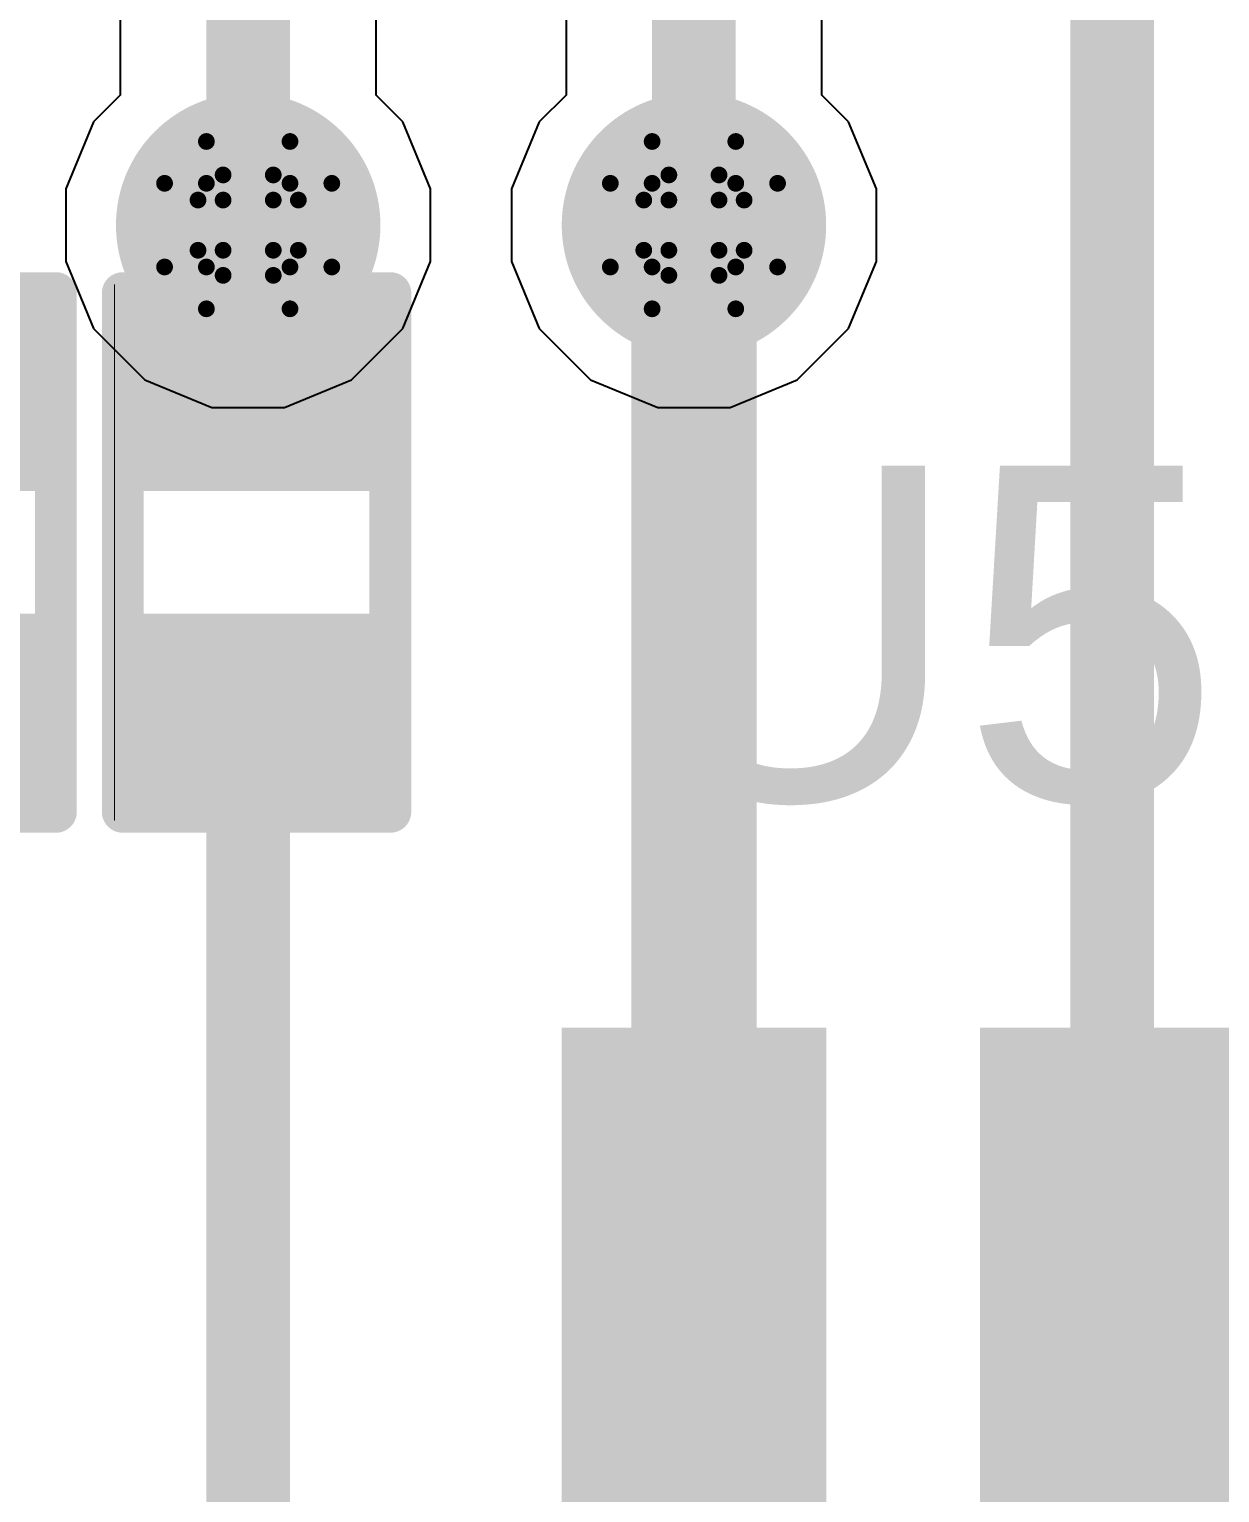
# Model space of a CAD drawing. Header units: inches. Extents: x -5 to 5258, y -4 to 5281.
# Drawn here: x 53.769 to 57.385, y 26.263 to 30.706 of the extents above; entities that cross this region are included whole.
import ezdxf

# ---------------------------------------------------------------- set-up
doc = ezdxf.new("R2010")
doc.units = ezdxf.units.IN
for name, color, linetype in [('Bottom Layer', 5, 'Continuous'), ('Bottom Solder', 6, 'Continuous'), ('Drill Drawing', 1, 'Continuous'), ('Top Layer', 1, 'Continuous'), ('Top Overlay', 2, 'Continuous'), ('Top Paste', 8, 'Continuous'), ('Top Solder', 216, 'Continuous'), ('Via Holes', 16, 'Continuous')]:
    doc.layers.add(name, color=color, linetype=linetype)
doc.styles.add('Arial', font='', dxfattribs={"height": 0.2})
doc.styles.get('Arial').set_extended_font_data('Arial')

# ---------------------------------------------------------------- blocks, each defined once
blk = doc.blocks.new('SOIC_8_0_154___3_90___W______10')
at = {"layer": 'Top Layer'}
for points in [[(-3.474999399999999, -0.9349994), (-3.474999399999999, -0.3350006000000001), (-1.92499996, -0.3350005999999998), (-1.92499996, -0.9349993999999998)], [(-3.474999399999999, -2.2049994), (-3.474999399999999, -1.6050006), (-1.92499996, -1.6050006), (-1.92499996, -2.2049994)]]:
    blk.add_hatch(color=1, dxfattribs=at).paths.add_polyline_path(points)
at = {"layer": 'Top Paste'}
for points in [[(-3.474999399999999, -0.9349994), (-3.474999399999999, -0.3350006000000001), (-1.92499996, -0.3350005999999998), (-1.92499996, -0.9349993999999998)], [(-3.474999399999999, -2.2049994), (-3.474999399999999, -1.6050006), (-1.92499996, -1.6050006), (-1.92499996, -2.2049994)]]:
    blk.add_hatch(color=8, dxfattribs=at).paths.add_polyline_path(points)
at = {"layer": 'Top Solder'}
for points in [[(-3.5765994, -1.0365994), (-3.5765994, -0.2334006000000002), (-1.82339996, -0.2334005999999998), (-1.82339996, -1.0365994)], [(-3.5765994, -2.3065994), (-3.5765994, -1.5034006), (-1.82339996, -1.5034006), (-1.82339996, -2.3065994)]]:
    blk.add_hatch(color=216, dxfattribs=at).paths.add_polyline_path(points)
blk = doc.blocks.new('R___0402_81')
at = {"layer": 'Top Layer'}
for points in [[(-0.6985, -0.3175), (-0.6985, 0.3174999999999999), (-0.2413000000000001, 0.3175), (-0.2412999999999999, -0.3174999999999999)], [(0.2413025400000001, -0.3175), (0.2413025399999999, 0.3174999999999999), (0.6985025399999999, 0.3175), (0.6985025399999999, -0.3174999999999999)]]:
    blk.add_hatch(color=1, dxfattribs=at).paths.add_polyline_path(points)
at = {"layer": 'Top Paste'}
for points in [[(-0.6985, -0.3175), (-0.6985, 0.3174999999999999), (-0.2413000000000001, 0.3175), (-0.2412999999999999, -0.3174999999999999)], [(0.2413025400000001, -0.3175), (0.2413025399999999, 0.3174999999999999), (0.6985025399999999, 0.3175), (0.6985025399999999, -0.3174999999999999)]]:
    blk.add_hatch(color=8, dxfattribs=at).paths.add_polyline_path(points)
at = {"layer": 'Top Solder'}
for points in [[(-0.75350116, -0.3725011600000001), (-0.75350116, 0.3725011599999999), (-0.18629884, 0.3725011600000001), (-0.1862988399999999, -0.3725011599999999)], [(0.1863013800000001, -0.3725011600000001), (0.1863013799999999, 0.3725011599999999), (0.7535037, 0.3725011600000001), (0.7535037, -0.3725011599999999)]]:
    blk.add_hatch(color=216, dxfattribs=at).paths.add_polyline_path(points)
at = {"layer": 'Top Overlay'}
for points in [[(0.7874, 0.4064, 0.127, 0.127, 0), (-0.7874, 0.4064, 0.127, 0.127, 0)], [(-0.7874, -0.4064, 0.127, 0.127, 0), (-0.7874, 0.4064, 0.127, 0.127, 0)], [(0.7874, -0.4064, 0.127, 0.127, 0), (0.7874, 0.4064, 0.127, 0.127, 0)], [(0.7874, -0.4064, 0.127, 0.127, 0), (-0.7874, -0.4064, 0.127, 0.127, 0)], [(0.8128, -0.4318, 0.0032258, 0.0032258, 0), (-0.8127974599999999, -0.4318, 0.0032258, 0.0032258, 0)]]:
    blk.add_lwpolyline(points, format="xyseb", dxfattribs=at)
for points in [[(-0.8191499999999999, 0.4064, 0.0635, 0.0635, 1), (-0.7556499999999999, 0.4064, 0.0635, 0.0635, 1)], [(-0.8191499999999999, 0.4064, 0.0635, 0.0635, 1), (-0.7556499999999999, 0.4064, 0.0635, 0.0635, 1)], [(0.7556499999999999, 0.4064, 0.0635, 0.0635, 1), (0.8191499999999999, 0.4064, 0.0635, 0.0635, 1)], [(0.7556499999999999, 0.4064, 0.0635, 0.0635, 1), (0.8191499999999999, 0.4064, 0.0635, 0.0635, 1)], [(-0.8191499999999999, -0.4064, 0.0635, 0.0635, 1), (-0.7556499999999999, -0.4064, 0.0635, 0.0635, 1)], [(-0.8191499999999999, -0.4064, 0.0635, 0.0635, 1), (-0.7556499999999999, -0.4064, 0.0635, 0.0635, 1)], [(0.7556499999999999, -0.4064, 0.0635, 0.0635, 1), (0.8191499999999999, -0.4064, 0.0635, 0.0635, 1)], [(0.7556499999999999, -0.4064, 0.0635, 0.0635, 1), (0.8191499999999999, -0.4064, 0.0635, 0.0635, 1)], [(-0.8136026399999999, -0.4318, 0.0016129, 0.0016129, 1), (-0.81199228, -0.4318, 0.0016129, 0.0016129, 1)], [(0.8119948199999999, -0.4318, 0.0016129, 0.0016129, 1), (0.81360518, -0.4318, 0.0016129, 0.0016129, 1)]]:
    blk.add_lwpolyline(points, format="xyseb", close=True, dxfattribs=at)
blk = doc.blocks.new('R___0402_82')
at = {"layer": 'Top Layer'}
for points in [[(-0.6985, -0.3175), (-0.6985, 0.3174999999999999), (-0.2413000000000001, 0.3175), (-0.2412999999999999, -0.3174999999999999)], [(0.2413000000000001, -0.3175), (0.2412999999999999, 0.3174999999999999), (0.6985, 0.3175), (0.6985, -0.3174999999999999)]]:
    blk.add_hatch(color=1, dxfattribs=at).paths.add_polyline_path(points)
at = {"layer": 'Top Paste'}
for points in [[(-0.6985, -0.3175), (-0.6985, 0.3174999999999999), (-0.2413000000000001, 0.3175), (-0.2412999999999999, -0.3174999999999999)], [(0.2413000000000001, -0.3175), (0.2412999999999999, 0.3174999999999999), (0.6985, 0.3175), (0.6985, -0.3174999999999999)]]:
    blk.add_hatch(color=8, dxfattribs=at).paths.add_polyline_path(points)
at = {"layer": 'Top Solder'}
for points in [[(-0.75350116, -0.3725011600000001), (-0.75350116, 0.3725011599999999), (-0.18629884, 0.3725011600000001), (-0.1862988399999999, -0.3725011599999999)], [(0.18629884, -0.3725011600000001), (0.1862988399999999, 0.3725011599999999), (0.75350116, 0.3725011600000001), (0.75350116, -0.3725011599999999)]]:
    blk.add_hatch(color=216, dxfattribs=at).paths.add_polyline_path(points)
at = {"layer": 'Top Overlay'}
for points in [[(-0.7874, -0.4064, 0.127, 0.127, 0), (-0.7874, 0.4064, 0.127, 0.127, 0)], [(0.7874, 0.4064, 0.127, 0.127, 0), (-0.7874, 0.4064, 0.127, 0.127, 0)], [(0.7874, -0.4064, 0.127, 0.127, 0), (0.7874, 0.4064, 0.127, 0.127, 0)], [(0.7874, -0.4064, 0.127, 0.127, 0), (-0.7874, -0.4064, 0.127, 0.127, 0)], [(0.8128, -0.4318, 0.0032258, 0.0032258, 0), (-0.8127974599999999, -0.4318, 0.0032258, 0.0032258, 0)]]:
    blk.add_lwpolyline(points, format="xyseb", dxfattribs=at)
for points in [[(-0.8191499999999999, 0.4064, 0.0635, 0.0635, 1), (-0.7556499999999999, 0.4064, 0.0635, 0.0635, 1)], [(-0.8191499999999999, 0.4064, 0.0635, 0.0635, 1), (-0.7556499999999999, 0.4064, 0.0635, 0.0635, 1)], [(0.7556499999999999, 0.4064, 0.0635, 0.0635, 1), (0.8191499999999999, 0.4064, 0.0635, 0.0635, 1)], [(0.7556499999999999, 0.4064, 0.0635, 0.0635, 1), (0.8191499999999999, 0.4064, 0.0635, 0.0635, 1)], [(-0.8191499999999999, -0.4064, 0.0635, 0.0635, 1), (-0.7556499999999999, -0.4064, 0.0635, 0.0635, 1)], [(-0.8191499999999999, -0.4064, 0.0635, 0.0635, 1), (-0.7556499999999999, -0.4064, 0.0635, 0.0635, 1)], [(0.7556499999999999, -0.4064, 0.0635, 0.0635, 1), (0.8191499999999999, -0.4064, 0.0635, 0.0635, 1)], [(0.7556499999999999, -0.4064, 0.0635, 0.0635, 1), (0.8191499999999999, -0.4064, 0.0635, 0.0635, 1)], [(-0.8136026399999999, -0.4318, 0.0016129, 0.0016129, 1), (-0.81199228, -0.4318, 0.0016129, 0.0016129, 1)], [(0.8119948199999999, -0.4318, 0.0016129, 0.0016129, 1), (0.81360518, -0.4318, 0.0016129, 0.0016129, 1)]]:
    blk.add_lwpolyline(points, format="xyseb", close=True, dxfattribs=at)

msp = doc.modelspace()

# ---------------------------------------------------------------- hatches: boundary and pattern name
at = {"layer": 'Bottom Layer'}
h = msp.add_hatch(color=5, dxfattribs=at)
edge = h.paths.add_edge_path()
edge.add_arc((54.43424723999999, 30.1109126), 0.2999994, 0, 360)
h = msp.add_hatch(color=5, dxfattribs=at)
edge = h.paths.add_edge_path()
edge.add_arc((55.7881536, 30.1109126), 0.2999994, 0, 360)
at = {"layer": 'Bottom Solder'}
h = msp.add_hatch(color=6, dxfattribs=at)
edge = h.paths.add_edge_path()
edge.add_arc((54.43424723999999, 30.1109126), 0.4015993999999999, 0, 360)
h = msp.add_hatch(color=6, dxfattribs=at)
edge = h.paths.add_edge_path()
edge.add_arc((55.7881536, 30.1109126), 0.4015993999999999, 0, 360)
at = {"layer": 'Top Layer'}
h = msp.add_hatch(color=1, dxfattribs=at)
edge = h.paths.add_edge_path()
edge.add_arc((54.43424723999999, 30.1109126), 0.2999994, 0, 360)
h = msp.add_hatch(color=1, dxfattribs=at)
edge = h.paths.add_edge_path()
edge.add_arc((55.7881536, 30.1109126), 0.2999994, 0, 360)
at = {"layer": 'Top Solder'}
h = msp.add_hatch(color=216, dxfattribs=at)
edge = h.paths.add_edge_path()
edge.add_arc((54.43424723999999, 30.1109126), 0.4015993999999999, 0, 360)
h = msp.add_hatch(color=216, dxfattribs=at)
edge = h.paths.add_edge_path()
edge.add_arc((55.7881536, 30.1109126), 0.4015993999999999, 0, 360)
at = {"layer": 'Via Holes'}
h = msp.add_hatch(color=7, dxfattribs=at)
edge = h.paths.add_edge_path()
edge.add_arc((54.43424723999999, 30.1109126), 0.1499997, 0, 360)
h = msp.add_hatch(color=7, dxfattribs=at)
edge = h.paths.add_edge_path()
edge.add_arc((55.7881536, 30.1109126), 0.1499997, 0, 360)

# ---------------------------------------------------------------- linework, layer by layer
at = {"layer": 'Bottom Layer'}
for p, q in [((56.17661866, 30.5059207), (56.17661866, 34.79283617999999)), ((55.39968854, 34.63192972), (55.39968854, 30.5059207)), ((54.82272246, 30.50591054), (54.82272246, 34.2929591)), ((54.04579234, 34.13205009999999), (54.04579234, 30.50593086)), ((54.04579234, 30.50593086), (53.96458853999999, 30.42472706)), ((54.90390594, 30.42472706), (54.82272246, 30.50591054)), ((55.39968854, 30.5059207), (55.3184949, 30.42472706)), ((56.2578123, 30.42472706), (56.17661866, 30.5059207)), ((53.96458853999999, 30.42472706), (53.88024784, 30.22111049999999)), ((54.98824663999999, 30.22111049999999), (54.90390594, 30.42472706)), ((55.3184949, 30.42472706), (55.2341542, 30.22111049999999)), ((56.342153, 30.22111049999999), (56.2578123, 30.42472706)), ((53.88024784, 30.22111049999999), (53.88024784, 30.0007147)), ((54.98824663999999, 30.0007147), (54.98824663999999, 30.22111049999999)), ((55.2341542, 30.22111049999999), (55.2341542, 30.0007147)), ((56.342153, 30.0007147), (56.342153, 30.22111049999999)), ((53.88024784, 30.0007147), (53.96458853999999, 29.79709814)), ((54.90390594, 29.79709814), (54.98824663999999, 30.0007147)), ((55.2341542, 30.0007147), (55.3184949, 29.79709814)), ((56.2578123, 29.79709814), (56.342153, 30.0007147)), ((53.96458853999999, 29.79709814), (54.12043278, 29.6412539)), ((54.74806169999999, 29.6412539), (54.90390594, 29.79709814)), ((55.3184949, 29.79709814), (55.47433914, 29.6412539)), ((56.10196806, 29.6412539), (56.2578123, 29.79709814)), ((54.12043278, 29.6412539), (54.32404933999999, 29.5569132)), ((54.54444514, 29.5569132), (54.74806169999999, 29.6412539)), ((55.47433914, 29.6412539), (55.67795569999999, 29.5569132)), ((55.8983515, 29.5569132), (56.10196806, 29.6412539)), ((54.32404933999999, 29.5569132), (54.54444514, 29.5569132)), ((55.67795569999999, 29.5569132), (55.8983515, 29.5569132))]:
    msp.add_line(p, q, dxfattribs=at)
for points in [[(55.7881536, 30.1109126, 0.254, 0.254, 0), (55.7881536, 34.79283617999999, 0.254, 0.254, 0)], [(54.4342574, 30.1109126, 0.254, 0.254, 0), (54.4342574, 34.2929591, 0.254, 0.254, 0)]]:
    msp.add_lwpolyline(points, format="xyseb", dxfattribs=at)
for points in [[(54.3707574, 30.1109126, 0.127, 0.127, 1), (54.4977574, 30.1109126, 0.127, 0.127, 1)], [(55.7246536, 30.1109126, 0.127, 0.127, 1), (55.8516536, 30.1109126, 0.127, 0.127, 1)]]:
    msp.add_lwpolyline(points, format="xyseb", close=True, dxfattribs=at)
at = {"layer": 'Drill Drawing'}
for points in [[(54.30724724, 30.2379126, 0.0508, 0.0508, 0), (54.30724724, 30.3649126, 0.0508, 0.0508, 0)], [(54.30724724, 30.3649126, 0.0508, 0.0508, 0), (54.56124724, 30.3649126, 0.0508, 0.0508, 0)], [(54.56124724, 30.2379126, 0.0508, 0.0508, 0), (54.56124724, 30.3649126, 0.0508, 0.0508, 0)], [(55.66115360000001, 30.2379126, 0.0508, 0.0508, 0), (55.66115360000001, 30.3649126, 0.0508, 0.0508, 0)], [(55.66115360000001, 30.3649126, 0.0508, 0.0508, 0), (55.9151536, 30.3649126, 0.0508, 0.0508, 0)], [(55.9151536, 30.2379126, 0.0508, 0.0508, 0), (55.9151536, 30.3649126, 0.0508, 0.0508, 0)], [(54.18024724, 29.9839126, 0.0508, 0.0508, 0), (54.18024724, 30.2379126, 0.0508, 0.0508, 0)], [(54.18024724, 30.2379126, 0.0508, 0.0508, 0), (54.30724724, 30.2379126, 0.0508, 0.0508, 0)], [(54.35804724, 30.1871126, 0.0508, 0.0508, 0), (54.35804724, 30.2633126, 0.0508, 0.0508, 0)], [(54.35804724, 30.2633126, 0.0508, 0.0508, 0), (54.51044724, 30.2633126, 0.0508, 0.0508, 0)], [(54.51044724, 30.1871126, 0.0508, 0.0508, 0), (54.51044724, 30.2633126, 0.0508, 0.0508, 0)], [(54.56124724, 30.2379126, 0.0508, 0.0508, 0), (54.68824724, 30.2379126, 0.0508, 0.0508, 0)], [(54.68824724, 29.9839126, 0.0508, 0.0508, 0), (54.68824724, 30.2379126, 0.0508, 0.0508, 0)], [(55.5341536, 29.9839126, 0.0508, 0.0508, 0), (55.5341536, 30.2379126, 0.0508, 0.0508, 0)], [(55.5341536, 30.2379126, 0.0508, 0.0508, 0), (55.66115360000001, 30.2379126, 0.0508, 0.0508, 0)], [(55.71195359999999, 30.1871126, 0.0508, 0.0508, 0), (55.71195359999999, 30.2633126, 0.0508, 0.0508, 0)], [(55.71195359999999, 30.2633126, 0.0508, 0.0508, 0), (55.86435359999999, 30.2633126, 0.0508, 0.0508, 0)], [(55.86435359999999, 30.1871126, 0.0508, 0.0508, 0), (55.86435359999999, 30.2633126, 0.0508, 0.0508, 0)], [(55.9151536, 30.2379126, 0.0508, 0.0508, 0), (56.04215359999999, 30.2379126, 0.0508, 0.0508, 0)], [(56.04215359999999, 29.9839126, 0.0508, 0.0508, 0), (56.04215359999999, 30.2379126, 0.0508, 0.0508, 0)], [(54.28184724, 30.0347126, 0.0508, 0.0508, 0), (54.28184724, 30.1871126, 0.0508, 0.0508, 0)], [(54.28184724, 30.1871126, 0.0508, 0.0508, 0), (54.35804724, 30.1871126, 0.0508, 0.0508, 0)], [(54.51044724, 30.1871126, 0.0508, 0.0508, 0), (54.58664724, 30.1871126, 0.0508, 0.0508, 0)], [(54.58664724, 30.0347126, 0.0508, 0.0508, 0), (54.58664724, 30.1871126, 0.0508, 0.0508, 0)], [(55.63575359999999, 30.0347126, 0.0508, 0.0508, 0), (55.63575359999999, 30.1871126, 0.0508, 0.0508, 0)], [(55.63575359999999, 30.1871126, 0.0508, 0.0508, 0), (55.71195359999999, 30.1871126, 0.0508, 0.0508, 0)], [(55.86435359999999, 30.1871126, 0.0508, 0.0508, 0), (55.94055359999999, 30.1871126, 0.0508, 0.0508, 0)], [(55.94055359999999, 30.0347126, 0.0508, 0.0508, 0), (55.94055359999999, 30.1871126, 0.0508, 0.0508, 0)], [(54.28184724, 30.0347126, 0.0508, 0.0508, 0), (54.35804724, 30.0347126, 0.0508, 0.0508, 0)], [(54.35804724, 29.9585126, 0.0508, 0.0508, 0), (54.35804724, 30.0347126, 0.0508, 0.0508, 0)], [(54.51044724, 30.0347126, 0.0508, 0.0508, 0), (54.58664724, 30.0347126, 0.0508, 0.0508, 0)], [(54.51044724, 29.9585126, 0.0508, 0.0508, 0), (54.51044724, 30.0347126, 0.0508, 0.0508, 0)], [(55.63575359999999, 30.0347126, 0.0508, 0.0508, 0), (55.71195359999999, 30.0347126, 0.0508, 0.0508, 0)], [(55.71195359999999, 29.9585126, 0.0508, 0.0508, 0), (55.71195359999999, 30.0347126, 0.0508, 0.0508, 0)], [(55.86435359999999, 30.0347126, 0.0508, 0.0508, 0), (55.94055359999999, 30.0347126, 0.0508, 0.0508, 0)], [(55.86435359999999, 29.9585126, 0.0508, 0.0508, 0), (55.86435359999999, 30.0347126, 0.0508, 0.0508, 0)], [(54.18024724, 29.9839126, 0.0508, 0.0508, 0), (54.30724724, 29.9839126, 0.0508, 0.0508, 0)], [(54.30724724, 29.8569126, 0.0508, 0.0508, 0), (54.30724724, 29.9839126, 0.0508, 0.0508, 0)], [(54.56124724, 29.9839126, 0.0508, 0.0508, 0), (54.68824724, 29.9839126, 0.0508, 0.0508, 0)], [(54.56124724, 29.8569126, 0.0508, 0.0508, 0), (54.56124724, 29.9839126, 0.0508, 0.0508, 0)], [(55.5341536, 29.9839126, 0.0508, 0.0508, 0), (55.66115360000001, 29.9839126, 0.0508, 0.0508, 0)], [(55.66115360000001, 29.8569126, 0.0508, 0.0508, 0), (55.66115360000001, 29.9839126, 0.0508, 0.0508, 0)], [(55.9151536, 29.9839126, 0.0508, 0.0508, 0), (56.04215359999999, 29.9839126, 0.0508, 0.0508, 0)], [(55.9151536, 29.8569126, 0.0508, 0.0508, 0), (55.9151536, 29.9839126, 0.0508, 0.0508, 0)], [(54.35804724, 29.9585126, 0.0508, 0.0508, 0), (54.51044724, 29.9585126, 0.0508, 0.0508, 0)], [(55.71195359999999, 29.9585126, 0.0508, 0.0508, 0), (55.86435359999999, 29.9585126, 0.0508, 0.0508, 0)], [(54.30724724, 29.8569126, 0.0508, 0.0508, 0), (54.56124724, 29.8569126, 0.0508, 0.0508, 0)], [(55.66115360000001, 29.8569126, 0.0508, 0.0508, 0), (55.9151536, 29.8569126, 0.0508, 0.0508, 0)]]:
    msp.add_lwpolyline(points, format="xyseb", dxfattribs=at)
for points in [[(54.29454724, 30.3649126, 0.0254, 0.0254, 1), (54.31994724, 30.3649126, 0.0254, 0.0254, 1)], [(54.29454724, 30.3649126, 0.0254, 0.0254, 1), (54.31994724, 30.3649126, 0.0254, 0.0254, 1)], [(54.54854724, 30.3649126, 0.0254, 0.0254, 1), (54.57394724, 30.3649126, 0.0254, 0.0254, 1)], [(54.54854724, 30.3649126, 0.0254, 0.0254, 1), (54.57394724, 30.3649126, 0.0254, 0.0254, 1)], [(55.6484536, 30.3649126, 0.0254, 0.0254, 1), (55.67385359999999, 30.3649126, 0.0254, 0.0254, 1)], [(55.6484536, 30.3649126, 0.0254, 0.0254, 1), (55.67385359999999, 30.3649126, 0.0254, 0.0254, 1)], [(55.90245359999999, 30.3649126, 0.0254, 0.0254, 1), (55.9278536, 30.3649126, 0.0254, 0.0254, 1)], [(55.90245359999999, 30.3649126, 0.0254, 0.0254, 1), (55.9278536, 30.3649126, 0.0254, 0.0254, 1)], [(54.16754723999999, 30.2379126, 0.0254, 0.0254, 1), (54.19294724, 30.2379126, 0.0254, 0.0254, 1)], [(54.16754723999999, 30.2379126, 0.0254, 0.0254, 1), (54.19294724, 30.2379126, 0.0254, 0.0254, 1)], [(54.29454724, 30.2379126, 0.0254, 0.0254, 1), (54.31994724, 30.2379126, 0.0254, 0.0254, 1)], [(54.29454724, 30.2379126, 0.0254, 0.0254, 1), (54.31994724, 30.2379126, 0.0254, 0.0254, 1)], [(54.34534724, 30.2633126, 0.0254, 0.0254, 1), (54.37074723999999, 30.2633126, 0.0254, 0.0254, 1)], [(54.34534724, 30.2633126, 0.0254, 0.0254, 1), (54.37074723999999, 30.2633126, 0.0254, 0.0254, 1)], [(54.49774724, 30.2633126, 0.0254, 0.0254, 1), (54.52314724, 30.2633126, 0.0254, 0.0254, 1)], [(54.49774724, 30.2633126, 0.0254, 0.0254, 1), (54.52314724, 30.2633126, 0.0254, 0.0254, 1)], [(54.54854724, 30.2379126, 0.0254, 0.0254, 1), (54.57394724, 30.2379126, 0.0254, 0.0254, 1)], [(54.54854724, 30.2379126, 0.0254, 0.0254, 1), (54.57394724, 30.2379126, 0.0254, 0.0254, 1)], [(54.67554723999999, 30.2379126, 0.0254, 0.0254, 1), (54.70094724, 30.2379126, 0.0254, 0.0254, 1)], [(54.67554723999999, 30.2379126, 0.0254, 0.0254, 1), (54.70094724, 30.2379126, 0.0254, 0.0254, 1)], [(55.5214536, 30.2379126, 0.0254, 0.0254, 1), (55.5468536, 30.2379126, 0.0254, 0.0254, 1)], [(55.5214536, 30.2379126, 0.0254, 0.0254, 1), (55.5468536, 30.2379126, 0.0254, 0.0254, 1)], [(55.6484536, 30.2379126, 0.0254, 0.0254, 1), (55.67385359999999, 30.2379126, 0.0254, 0.0254, 1)], [(55.6484536, 30.2379126, 0.0254, 0.0254, 1), (55.67385359999999, 30.2379126, 0.0254, 0.0254, 1)], [(55.69925359999999, 30.2633126, 0.0254, 0.0254, 1), (55.7246536, 30.2633126, 0.0254, 0.0254, 1)], [(55.69925359999999, 30.2633126, 0.0254, 0.0254, 1), (55.7246536, 30.2633126, 0.0254, 0.0254, 1)], [(55.8516536, 30.2633126, 0.0254, 0.0254, 1), (55.8770536, 30.2633126, 0.0254, 0.0254, 1)], [(55.8516536, 30.2633126, 0.0254, 0.0254, 1), (55.8770536, 30.2633126, 0.0254, 0.0254, 1)], [(55.90245359999999, 30.2379126, 0.0254, 0.0254, 1), (55.9278536, 30.2379126, 0.0254, 0.0254, 1)], [(55.90245359999999, 30.2379126, 0.0254, 0.0254, 1), (55.9278536, 30.2379126, 0.0254, 0.0254, 1)], [(56.0294536, 30.2379126, 0.0254, 0.0254, 1), (56.0548536, 30.2379126, 0.0254, 0.0254, 1)], [(56.0294536, 30.2379126, 0.0254, 0.0254, 1), (56.0548536, 30.2379126, 0.0254, 0.0254, 1)], [(54.26914724, 30.1871126, 0.0254, 0.0254, 1), (54.29454724, 30.1871126, 0.0254, 0.0254, 1)], [(54.26914724, 30.1871126, 0.0254, 0.0254, 1), (54.29454724, 30.1871126, 0.0254, 0.0254, 1)], [(54.34534724, 30.1871126, 0.0254, 0.0254, 1), (54.37074723999999, 30.1871126, 0.0254, 0.0254, 1)], [(54.34534724, 30.1871126, 0.0254, 0.0254, 1), (54.37074723999999, 30.1871126, 0.0254, 0.0254, 1)], [(54.49774724, 30.1871126, 0.0254, 0.0254, 1), (54.52314724, 30.1871126, 0.0254, 0.0254, 1)], [(54.49774724, 30.1871126, 0.0254, 0.0254, 1), (54.52314724, 30.1871126, 0.0254, 0.0254, 1)], [(54.57394724, 30.1871126, 0.0254, 0.0254, 1), (54.59934724, 30.1871126, 0.0254, 0.0254, 1)], [(54.57394724, 30.1871126, 0.0254, 0.0254, 1), (54.59934724, 30.1871126, 0.0254, 0.0254, 1)], [(55.6230536, 30.1871126, 0.0254, 0.0254, 1), (55.6484536, 30.1871126, 0.0254, 0.0254, 1)], [(55.6230536, 30.1871126, 0.0254, 0.0254, 1), (55.6484536, 30.1871126, 0.0254, 0.0254, 1)], [(55.69925359999999, 30.1871126, 0.0254, 0.0254, 1), (55.7246536, 30.1871126, 0.0254, 0.0254, 1)], [(55.69925359999999, 30.1871126, 0.0254, 0.0254, 1), (55.7246536, 30.1871126, 0.0254, 0.0254, 1)], [(55.8516536, 30.1871126, 0.0254, 0.0254, 1), (55.8770536, 30.1871126, 0.0254, 0.0254, 1)], [(55.8516536, 30.1871126, 0.0254, 0.0254, 1), (55.8770536, 30.1871126, 0.0254, 0.0254, 1)], [(55.9278536, 30.1871126, 0.0254, 0.0254, 1), (55.9532536, 30.1871126, 0.0254, 0.0254, 1)], [(55.9278536, 30.1871126, 0.0254, 0.0254, 1), (55.9532536, 30.1871126, 0.0254, 0.0254, 1)], [(54.26914724, 30.0347126, 0.0254, 0.0254, 1), (54.29454724, 30.0347126, 0.0254, 0.0254, 1)], [(54.26914724, 30.0347126, 0.0254, 0.0254, 1), (54.29454724, 30.0347126, 0.0254, 0.0254, 1)], [(54.34534724, 30.0347126, 0.0254, 0.0254, 1), (54.37074723999999, 30.0347126, 0.0254, 0.0254, 1)], [(54.34534724, 30.0347126, 0.0254, 0.0254, 1), (54.37074723999999, 30.0347126, 0.0254, 0.0254, 1)], [(54.49774724, 30.0347126, 0.0254, 0.0254, 1), (54.52314724, 30.0347126, 0.0254, 0.0254, 1)], [(54.49774724, 30.0347126, 0.0254, 0.0254, 1), (54.52314724, 30.0347126, 0.0254, 0.0254, 1)], [(54.57394724, 30.0347126, 0.0254, 0.0254, 1), (54.59934724, 30.0347126, 0.0254, 0.0254, 1)], [(54.57394724, 30.0347126, 0.0254, 0.0254, 1), (54.59934724, 30.0347126, 0.0254, 0.0254, 1)], [(55.6230536, 30.0347126, 0.0254, 0.0254, 1), (55.6484536, 30.0347126, 0.0254, 0.0254, 1)], [(55.6230536, 30.0347126, 0.0254, 0.0254, 1), (55.6484536, 30.0347126, 0.0254, 0.0254, 1)], [(55.69925359999999, 30.0347126, 0.0254, 0.0254, 1), (55.7246536, 30.0347126, 0.0254, 0.0254, 1)], [(55.69925359999999, 30.0347126, 0.0254, 0.0254, 1), (55.7246536, 30.0347126, 0.0254, 0.0254, 1)], [(55.8516536, 30.0347126, 0.0254, 0.0254, 1), (55.8770536, 30.0347126, 0.0254, 0.0254, 1)], [(55.8516536, 30.0347126, 0.0254, 0.0254, 1), (55.8770536, 30.0347126, 0.0254, 0.0254, 1)], [(55.9278536, 30.0347126, 0.0254, 0.0254, 1), (55.9532536, 30.0347126, 0.0254, 0.0254, 1)], [(55.9278536, 30.0347126, 0.0254, 0.0254, 1), (55.9532536, 30.0347126, 0.0254, 0.0254, 1)], [(54.16754723999999, 29.9839126, 0.0254, 0.0254, 1), (54.19294724, 29.9839126, 0.0254, 0.0254, 1)], [(54.16754723999999, 29.9839126, 0.0254, 0.0254, 1), (54.19294724, 29.9839126, 0.0254, 0.0254, 1)], [(54.29454724, 29.9839126, 0.0254, 0.0254, 1), (54.31994724, 29.9839126, 0.0254, 0.0254, 1)], [(54.29454724, 29.9839126, 0.0254, 0.0254, 1), (54.31994724, 29.9839126, 0.0254, 0.0254, 1)], [(54.54854724, 29.9839126, 0.0254, 0.0254, 1), (54.57394724, 29.9839126, 0.0254, 0.0254, 1)], [(54.54854724, 29.9839126, 0.0254, 0.0254, 1), (54.57394724, 29.9839126, 0.0254, 0.0254, 1)], [(54.67554723999999, 29.9839126, 0.0254, 0.0254, 1), (54.70094724, 29.9839126, 0.0254, 0.0254, 1)], [(54.67554723999999, 29.9839126, 0.0254, 0.0254, 1), (54.70094724, 29.9839126, 0.0254, 0.0254, 1)], [(55.5214536, 29.9839126, 0.0254, 0.0254, 1), (55.5468536, 29.9839126, 0.0254, 0.0254, 1)], [(55.5214536, 29.9839126, 0.0254, 0.0254, 1), (55.5468536, 29.9839126, 0.0254, 0.0254, 1)], [(55.6484536, 29.9839126, 0.0254, 0.0254, 1), (55.67385359999999, 29.9839126, 0.0254, 0.0254, 1)], [(55.6484536, 29.9839126, 0.0254, 0.0254, 1), (55.67385359999999, 29.9839126, 0.0254, 0.0254, 1)], [(55.90245359999999, 29.9839126, 0.0254, 0.0254, 1), (55.9278536, 29.9839126, 0.0254, 0.0254, 1)], [(55.90245359999999, 29.9839126, 0.0254, 0.0254, 1), (55.9278536, 29.9839126, 0.0254, 0.0254, 1)], [(56.0294536, 29.9839126, 0.0254, 0.0254, 1), (56.0548536, 29.9839126, 0.0254, 0.0254, 1)], [(56.0294536, 29.9839126, 0.0254, 0.0254, 1), (56.0548536, 29.9839126, 0.0254, 0.0254, 1)], [(54.34534724, 29.9585126, 0.0254, 0.0254, 1), (54.37074723999999, 29.9585126, 0.0254, 0.0254, 1)], [(54.34534724, 29.9585126, 0.0254, 0.0254, 1), (54.37074723999999, 29.9585126, 0.0254, 0.0254, 1)], [(54.49774724, 29.9585126, 0.0254, 0.0254, 1), (54.52314724, 29.9585126, 0.0254, 0.0254, 1)], [(54.49774724, 29.9585126, 0.0254, 0.0254, 1), (54.52314724, 29.9585126, 0.0254, 0.0254, 1)], [(55.69925359999999, 29.9585126, 0.0254, 0.0254, 1), (55.7246536, 29.9585126, 0.0254, 0.0254, 1)], [(55.69925359999999, 29.9585126, 0.0254, 0.0254, 1), (55.7246536, 29.9585126, 0.0254, 0.0254, 1)], [(55.8516536, 29.9585126, 0.0254, 0.0254, 1), (55.8770536, 29.9585126, 0.0254, 0.0254, 1)], [(55.8516536, 29.9585126, 0.0254, 0.0254, 1), (55.8770536, 29.9585126, 0.0254, 0.0254, 1)], [(54.29454724, 29.8569126, 0.0254, 0.0254, 1), (54.31994724, 29.8569126, 0.0254, 0.0254, 1)], [(54.29454724, 29.8569126, 0.0254, 0.0254, 1), (54.31994724, 29.8569126, 0.0254, 0.0254, 1)], [(54.54854724, 29.8569126, 0.0254, 0.0254, 1), (54.57394724, 29.8569126, 0.0254, 0.0254, 1)], [(54.54854724, 29.8569126, 0.0254, 0.0254, 1), (54.57394724, 29.8569126, 0.0254, 0.0254, 1)], [(55.6484536, 29.8569126, 0.0254, 0.0254, 1), (55.67385359999999, 29.8569126, 0.0254, 0.0254, 1)], [(55.6484536, 29.8569126, 0.0254, 0.0254, 1), (55.67385359999999, 29.8569126, 0.0254, 0.0254, 1)], [(55.90245359999999, 29.8569126, 0.0254, 0.0254, 1), (55.9278536, 29.8569126, 0.0254, 0.0254, 1)], [(55.90245359999999, 29.8569126, 0.0254, 0.0254, 1), (55.9278536, 29.8569126, 0.0254, 0.0254, 1)]]:
    msp.add_lwpolyline(points, format="xyseb", close=True, dxfattribs=at)
at = {"layer": 'Top Layer'}
for points in [[(57.0581536, 26.79832334, 0.254, 0.254, 0), (57.0581536, 33.00182884, 0.254, 0.254, 0)], [(54.43425231999999, 29.58714682, 0.3809999999999999, 0.3809999999999999, 0), (54.43425231999999, 30.11090752, 0.3809999999999999, 0.3809999999999999, 0)], [(55.7881536, 26.79832334, 0.3809999999999999, 0.3809999999999999, 0), (55.7881536, 30.1109126, 0.3809999999999999, 0.3809999999999999, 0)], [(54.43424723999999, 30.1109126, 0.254, 0.254, 0), (54.43425231999999, 30.11090752, 0.254, 0.254, 0)], [(54.43425231999999, 29.58714682, 0.254, 0.254, 0), (54.4342574, 29.58714174, 0.254, 0.254, 0)], [(54.4342574, 26.10696836, 0.254, 0.254, 0), (54.4342574, 28.64734174, 0.254, 0.254, 0)], [(57.1179198, 26.7385673, 0.3809999999999999, 0.3809999999999999, 0), (58.26840263999999, 26.7385673, 0.3809999999999999, 0.3809999999999999, 0)]]:
    msp.add_lwpolyline(points, format="xyseb", dxfattribs=at)
for points in [[(54.33900232, 30.11090752, 0.1905, 0.1905, 1), (54.52950232, 30.11090752, 0.1905, 0.1905, 1)], [(55.69290359999999, 30.1109126, 0.1905, 0.1905, 1), (55.88340359999999, 30.1109126, 0.1905, 0.1905, 1)], [(54.37074723999999, 30.1109126, 0.127, 0.127, 1), (54.49774724, 30.1109126, 0.127, 0.127, 1)], [(54.37075231999999, 30.11090752, 0.127, 0.127, 1), (54.49775232, 30.11090752, 0.127, 0.127, 1)], [(54.33900232, 29.58714682, 0.1905, 0.1905, 1), (54.52950232, 29.58714682, 0.1905, 0.1905, 1)], [(54.37075231999999, 29.58714682, 0.127, 0.127, 1), (54.49775232, 29.58714682, 0.127, 0.127, 1)], [(54.3707574, 29.58714174, 0.127, 0.127, 1), (54.4977574, 29.58714174, 0.127, 0.127, 1)], [(54.3707574, 28.64734174, 0.127, 0.127, 1), (54.4977574, 28.64734174, 0.127, 0.127, 1)], [(55.69290359999999, 26.79832334, 0.1905, 0.1905, 1), (55.88340359999999, 26.79832334, 0.1905, 0.1905, 1)], [(57.0226698, 26.7385673, 0.1905, 0.1905, 1), (57.2131698, 26.7385673, 0.1905, 0.1905, 1)], [(56.9946536, 26.79832334, 0.127, 0.127, 1), (57.12165359999999, 26.79832334, 0.127, 0.127, 1)]]:
    msp.add_lwpolyline(points, format="xyseb", close=True, dxfattribs=at)

# ---------------------------------------------------------------- block references
at = {"rotation": 270}
for name, p in [('R___0402_81', (53.44381488, 29.11724174)), ('R___0402_82', (54.4596574, 29.11724174)), ('SOIC_8_0_154___3_90___W______10', (57.6931536, 24.09832366))]:
    msp.add_blockref(name, p, dxfattribs=at)

# ---------------------------------------------------------------- texts
at = {"layer": 'Top Overlay', "style": 'Arial'}
msp.add_text('U5', height=1.016, dxfattribs=at).set_placement((55.57482408, 28.36428668))

doc.saveas('drawing.dxf')
